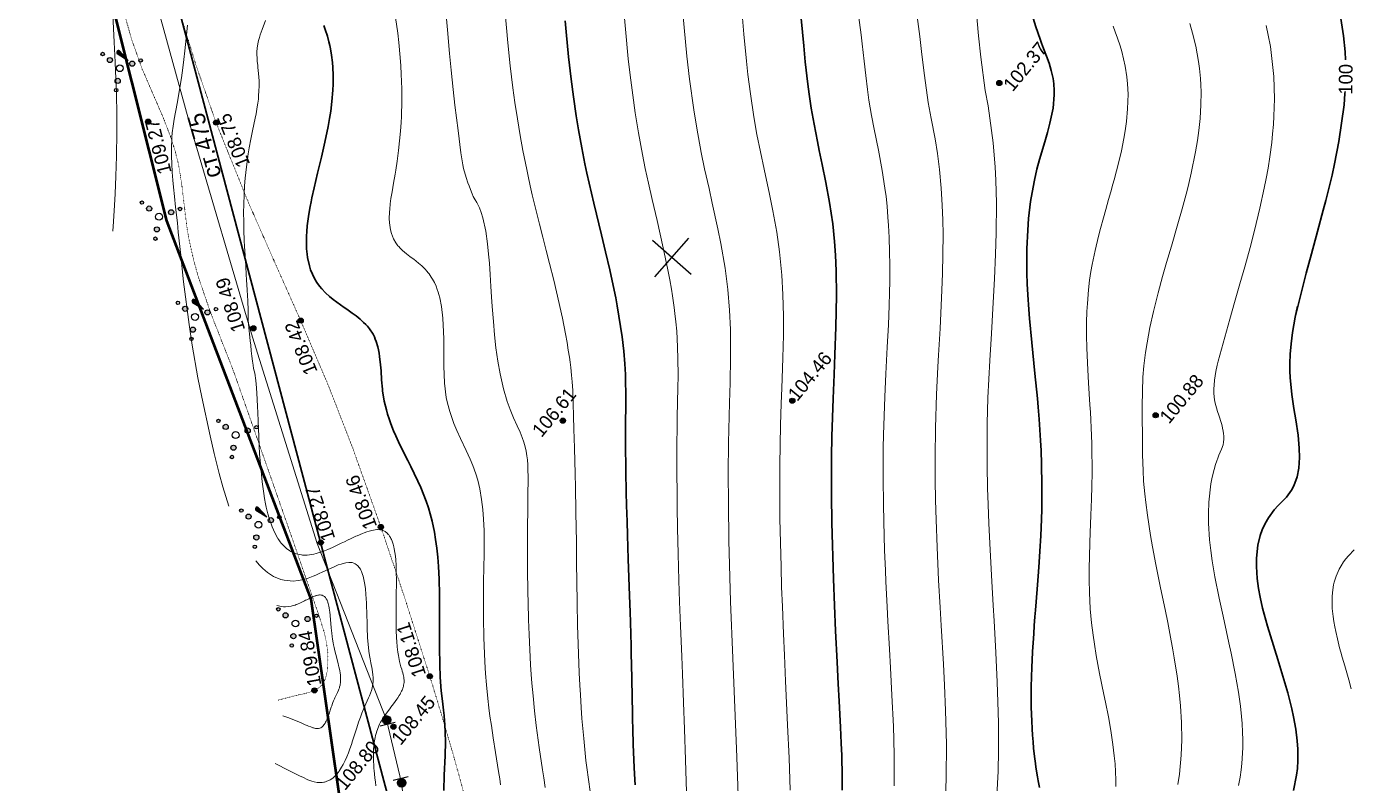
# Model space of a CAD drawing. Header units: millimetres. Extents: x -2893842 to -949497, y -1203244 to 262218.
# Drawn here: x -2540406 to -2463181, y -570471 to -526276 of the extents above; entities that cross this region are included whole.
import ezdxf

# ---------------------------------------------------------------- set-up
doc = ezdxf.new("R2010")
doc.units = ezdxf.units.MM
doc.linetypes.add('g5_366', pattern=[0.85, 0.1, -0.75])
doc.layers.get('0').update_dxf_attribs({"lineweight": 5})
for name, color, linetype in [('!!!_ Размеры', 7, 'Continuous'), ('02_сетка', 253, 'Continuous'), ('10_Границы покрытий и угодий', 253, 'Continuous'), ('13_Растительность', 253, 'Continuous'), ('14_Ограждения', 253, 'Continuous'), ('19_Горизонтали', 253, 'Continuous'), ('31_Водопровод', 253, 'Continuous'), ('61_Отметки высоты поверхности', 253, 'Continuous'), ('65_Границы', 253, 'Continuous')]:
    doc.layers.add(name, color=color, linetype=linetype)
doc.styles.add('LIKE17', font='d431.shx')
doc.styles.add('LIKE32', font='peteri.shx')
doc.styles.add('LIKE36', font='pragmai.shx')
doc.styles.add('Line_GUGK', font='')
doc.styles.get('Line_GUGK').set_extended_font_data('Bm431', italic=True)
doc.linetypes.add('g5_122_v', pattern='A,1,-1,1.5,-0.4,["В",Line_GUGK,S=1,R=0,X=0,Y=-0.5],-1.5,1.5,-1,4,-1,4,-1,3', length=20.9)
doc.linetypes.add('g5_476_2b', pattern='A,2.75,-0.25,[27,GUGK_2005.shx,S=1,R=0,X=0,Y=0],-0.25,2.75', length=6)
doc.linetypes.add('g5_476_3', pattern='A,1.25,[30,GUGK_2005.shx,S=1,R=0,X=0,Y=0],2.5,[30,GUGK_2005.shx,S=1,R=180,X=0,Y=0],1.25', length=5)

# ---------------------------------------------------------------- blocks, each defined once
blk = doc.blocks.new('BL_333')
at = {"color": 0}
for p, q in [((0, -3), (0, 3)), ((-3, 0), (3, 0))]:
    blk.add_line(p, q, dxfattribs=at)
blk = doc.blocks.new('g5_475_5c')
h = blk.add_hatch(color=0)
edge = h.paths.add_edge_path()
edge.add_arc((0, 0), 0.25, 0, 360)
at = {"color": 0}
blk.add_lwpolyline([(0.25, -0.45), (0.25, 0.45)], dxfattribs=at)
blk.add_circle((0, 0), 0.25, dxfattribs=at)
blk = doc.blocks.new('g5_330')
blk.add_hatch(color=0).paths.add_polyline_path([(-0.15, 0, 1), (0.15, 0, 1)])
at = {"color": 0}
blk.add_circle((0, 0), 0.15, dxfattribs=at)
blk = doc.blocks.new('g5_395_2')
h = blk.add_hatch(color=0)
h.paths.add_polyline_path([(-0.8, -0.375, 1), (-0.5, -0.375, 1)])
h.paths.add_polyline_path([(-1.026, -0.65, 1), (-1.226, -0.65, 1)])
h.paths.add_polyline_path([(0.8, -0.375, 1), (0.5, -0.375, 1)])
h.paths.add_polyline_path([(1.026, -0.65, 1), (1.226, -0.65, 1)])
h.paths.add_polyline_path([(0.15, 0.75, 1), (-0.15, 0.75, 1)])
h.paths.add_polyline_path([(0.1, 1.3, 1), (-0.1, 1.3, 1)])
at = {"color": 0}
for centre, radius in [((0, 0.75), 0.15), ((0, 1.3), 0.1), ((0, 0), 0.2), ((-1.126, -0.65), 0.1), ((-0.65, -0.375), 0.15), ((0.65, -0.375), 0.15), ((1.126, -0.65), 0.1)]:
    blk.add_circle(centre, radius, dxfattribs=at)
blk = doc.blocks.new('g5_396_2')
h = blk.add_hatch(color=0)
h.paths.add_polyline_path([(-0.1, 1.3, 1), (0.1, 1.3, 1)])
h.paths.add_polyline_path([(0.15, 0.75, 1), (-0.15, 0.75, 1)])
h.paths.add_polyline_path([(0.516, -0.387, 1), (0.816, -0.387, 1)])
h.paths.add_polyline_path([(1.226, -0.65, 1), (1.026, -0.65, 1)])
h.paths.add_polyline_path([(-0.8, -0.375, 1), (-0.5, -0.375, 1)])
h.paths.add_polyline_path([(-1.026, -0.65, 1), (-1.226, -0.65, 1)])
h = blk.add_hatch(color=0)
edge = h.paths.add_edge_path()
edge.add_line((0.566, 0.657), (0.666, -0.087))
edge.add_line((0.666, -0.087), (0.766, 0.657))
edge.add_arc((0.666, 0.657), 0.1, 0, 180)
at = {"color": 0}
blk.add_lwpolyline([(0.566, 0.657), (0.666, -0.087), (0.766, 0.657, 1)], format="xyb", close=True, dxfattribs=at)
for centre, radius in [((0, 0.75), 0.15), ((0, 1.3), 0.1), ((0, 0), 0.2), ((-1.126, -0.65), 0.1), ((-0.65, -0.375), 0.15), ((0.666, -0.387), 0.15), ((1.126, -0.65), 0.1)]:
    blk.add_circle(centre, radius, dxfattribs=at)
blk = doc.blocks.new('Топо_07.04.17')
at = {"layer": '02_сетка', "color": 3, "linetype": 'Continuous'}
for p, q in [((-618137, -360499), (-620153, -358277)), ((-620255, -360396), (-618034, -358380))]:
    blk.add_line(p, q, dxfattribs=at)
at = {"layer": '10_Границы покрытий и угодий', "color": 7, "linetype": 'g5_366', "lineweight": 20}
for points in [[(-634680, -389461), (-635059, -387022), (-635527, -384320), (-635941, -382091), (-636915, -377207), (-637797, -373111), (-638902, -368382), (-639888, -364637), (-641090, -360611), (-642155, -357239), (-643330, -353466), (-644695, -348569), (-645477, -345115), (-646212, -341204)], [(-644891, -382477), (-643727, -382314), (-643352, -382277), (-643120, -382245), (-642915, -382205), (-642723, -382151), (-642572, -382092), (-642432, -382017), (-642317, -381935), (-642225, -381848), (-642125, -381725), (-642036, -381579), (-641984, -381473), (-641943, -381376), (-641868, -381149), (-641740, -380482), (-641705, -380013), (-641712, -379484), (-641739, -379156), (-641776, -378855), (-641939, -377980), (-643222, -372270), (-645313, -363111), (-646270, -359529), (-646739, -357397), (-646896, -356436), (-647040, -355068), (-647075, -354333), (-647086, -353380), (-647090, -352036), (-647130, -351026), (-647168, -350591), (-647247, -349992), (-647441, -349018), (-647728, -347932), (-648623, -344989), (-649033, -343249), (-649253, -341917)]]:
    blk.add_lwpolyline(points, dxfattribs=at)
at = {"layer": '14_Ограждения', "color": 7, "linetype": 'g5_476_2b', "lineweight": 20}
blk.add_lwpolyline([(-641597, -373652), (-643994, -361261), (-646196, -348712), (-651068, -317642)], dxfattribs=at)
at = {"layer": '14_Ограждения', "color": 7, "linetype": 'g5_476_3', "lineweight": 20}
for points in [[(-638732, -384340), (-641597, -373652)], [(-638232, -395975), (-638275, -388082)]]:
    blk.add_lwpolyline(points, dxfattribs=at)
at = {"layer": '14_Ограждения', "color": 7, "linetype": 'Continuous', "lineweight": 20}
blk.add_lwpolyline([(-638275, -388082), (-638732, -384340)], dxfattribs=at)
at = {"layer": '19_Горизонтали', "color": 42, "linetype": 'Continuous', "lineweight": 20}
for points in [[(-604022, -393827), (-603609, -391341), (-603454, -390162), (-603274, -388525), (-603163, -387311), (-603071, -386160), (-602953, -384427), (-602846, -382591), (-602797, -381696), (-602700, -379924), (-602614, -378437), (-602515, -376913), (-602433, -375799), (-602355, -374850), (-602234, -373545), (-601952, -371100), (-601740, -369610), (-601390, -367454), (-601119, -365900), (-600806, -364115), (-600576, -362759), (-600349, -361323), (-600178, -360124), (-599971, -358375), (-599853, -357030), (-599806, -356274), (-599761, -354848), (-599814, -352682), (-599886, -351771), (-599910, -349802), (-599903, -348559), (-599855, -346802)], [(-609729, -391504), (-609629, -390677), (-609533, -389767), (-609447, -388819), (-609387, -388062), (-609264, -386228), (-609172, -384636), (-609111, -383547), (-609016, -381916), (-608964, -381070), (-608868, -379602), (-608824, -378962), (-608734, -377760), (-608596, -376105), (-608505, -375117), (-608348, -373596), (-608253, -372758), (-608137, -371816), (-608041, -371080), (-607716, -368882), (-607498, -367542), (-607243, -366007), (-607034, -364716), (-606865, -363607), (-606759, -362864), (-606671, -362199), (-606561, -361263), (-606484, -360501), (-606415, -359662), (-606371, -358961), (-606349, -358466), (-606332, -357834), (-606327, -357270), (-606332, -356772), (-606373, -355730), (-606373, -355730), (-606465, -354530), (-606575, -353285), (-606636, -352467), (-606680, -351560), (-606695, -350926), (-606702, -350111), (-606703, -349273), (-606705, -348252), (-606710, -347727), (-606739, -345966)], [(-603340, -346728), (-603318, -348195), (-603308, -349267), (-603305, -350499), (-603265, -352084), (-603190, -353039), (-603096, -354246), (-603058, -355107), (-603048, -356053), (-603071, -357134), (-603123, -358130), (-603190, -359005), (-603269, -359824), (-603406, -361007), (-603554, -362093), (-603699, -363063), (-604062, -365280), (-604324, -366811), (-604436, -367475), (-604700, -369076), (-604984, -370997), (-605198, -372704), (-605341, -374028), (-605453, -375205), (-605552, -376350), (-605671, -377931), (-605798, -379869), (-605890, -381453), (-605947, -382510), (-605947, -382510), (-606072, -384765), (-606149, -385998), (-606255, -387477), (-606430, -389429), (-606659, -391361), (-606860, -392708)], [(-615792, -391060), (-615642, -389177), (-615512, -387284), (-615425, -385972), (-615341, -384723), (-615238, -383196), (-615151, -381950), (-615036, -380364), (-614949, -379239), (-614852, -378056), (-614595, -375237), (-614409, -373466), (-614253, -372121), (-613954, -369836), (-613770, -368578), (-613637, -367699), (-613550, -367131), (-613373, -365943), (-613193, -364634), (-613063, -363535), (-612946, -362268), (-612880, -361141), (-612859, -359774), (-612898, -358608), (-612986, -357341), (-613075, -356358), (-613222, -354878), (-613406, -352811), (-613468, -351773), (-613517, -350418), (-613534, -349270), (-613534, -348488), (-613511, -346919), (-613425, -344320)], [(-616898, -345296), (-616938, -346976), (-616948, -347816), (-616947, -349156), (-616906, -350963), (-616854, -352064), (-616753, -353495), (-616663, -354461), (-616539, -355644), (-616446, -356506), (-616290, -358027), (-616215, -358900), (-616127, -360355), (-616104, -361613), (-616141, -362821), (-616224, -363960), (-616401, -365581), (-616600, -367051), (-616767, -368203), (-617084, -370516), (-617295, -372247), (-617489, -374024), (-617700, -376190), (-618001, -379735), (-618247, -383029), (-618387, -384965), (-618668, -388809), (-618845, -391043)], [(-621812, -390497), (-621655, -388627), (-621514, -386828), (-621396, -385273), (-621274, -383618), (-621199, -382596), (-621068, -380824), (-620960, -379413), (-620862, -378182), (-620732, -376626), (-620598, -375130), (-620481, -373901), (-620402, -373118), (-620272, -371897), (-620171, -371003), (-620059, -370071), (-619984, -369466), (-619891, -368757), (-619757, -367761), (-619663, -367059), (-619560, -366235), (-619462, -365322), (-619402, -364619), (-619351, -363701), (-619337, -363155), (-619336, -362655), (-619340, -362310), (-619361, -361625), (-619380, -361223), (-619413, -360672), (-619458, -360076), (-619580, -358771), (-619761, -357153), (-619907, -355903), (-620017, -354920), (-620104, -354058), (-620178, -353215), (-620265, -351942), (-620320, -350752), (-620349, -349726), (-620366, -348537), (-620366, -347581), (-620342, -345833), (-620302, -344319)], [(-627404, -389970), (-627429, -388980), (-627435, -388561), (-627438, -388004), (-627437, -387570), (-627426, -386718), (-627393, -385540), (-627366, -384890), (-627330, -384158), (-627298, -383585), (-627253, -382875), (-627033, -380100), (-626914, -378822), (-626786, -377519), (-626686, -376528), (-626546, -375151), (-626481, -374514), (-626376, -373454), (-626248, -372111), (-626173, -371275), (-626114, -370580), (-626050, -369801), (-625954, -368712), (-625757, -366447), (-625740, -365958), (-625734, -365562), (-625734, -365111), (-625738, -364799), (-625745, -364509), (-625761, -364082), (-625783, -363638), (-625816, -363122), (-625892, -362185), (-626061, -360621), (-626148, -359923), (-626278, -358941), (-626386, -358164), (-626499, -357355), (-626605, -356583), (-626760, -355403), (-626829, -354840), (-626890, -354303), (-626950, -353731), (-626988, -353340), (-627083, -352198), (-627141, -351327), (-627193, -350325), (-627228, -349372), (-627249, -348509), (-627261, -347216), (-627250, -345859), (-627232, -344981), (-627197, -343918)], [(-629983, -389299), (-630001, -388724), (-630019, -388254), (-630071, -386950), (-630097, -385641), (-630097, -384787), (-630084, -383910), (-630063, -383153), (-630045, -382665), (-630019, -382082), (-630019, -382082), (-629912, -380327), (-629847, -379470), (-629757, -378437), (-629705, -377878), (-629665, -377472), (-629607, -376914), (-629551, -376383), (-629551, -376383), (-629431, -375305), (-629384, -374898), (-629312, -374294), (-629256, -373825), (-629194, -373322), (-629080, -372404), (-629031, -372009), (-628969, -371513), (-628928, -371164), (-628889, -370770), (-628869, -370462), (-628859, -370187), (-628860, -369938), (-628873, -369666), (-628898, -369416), (-628943, -369131), (-629006, -368854), (-629099, -368529), (-629225, -368137), (-629385, -367654), (-629533, -367148), (-629613, -366818), (-629646, -366666), (-629780, -365894), (-629878, -365008), (-629924, -364252), (-629943, -363479), (-629940, -362708), (-629922, -361937), (-629886, -361059), (-629858, -360480), (-629828, -359881), (-629794, -359193), (-629767, -358529), (-629753, -357993), (-629749, -357392), (-629772, -356648), (-629856, -355838), (-629916, -355524), (-629986, -355251), (-630025, -355129), (-630101, -354927), (-630180, -354758), (-630270, -354545), (-630318, -354383), (-630385, -354132), (-630440, -353911), (-630486, -353716), (-630555, -353392), (-630641, -352868), (-630663, -352644), (-630684, -352168), (-630690, -351931), (-630713, -350613), (-630725, -349139), (-630724, -348218), (-630716, -347067), (-630702, -346099), (-630670, -344713), (-630629, -343443)], [(-633591, -343651), (-633566, -344576), (-633564, -345131), (-633582, -346010), (-633604, -346499), (-633632, -346975), (-633703, -347823), (-633781, -348523), (-633908, -349428), (-633964, -349772), (-634055, -350276), (-634167, -350836), (-634290, -351387), (-634438, -351989), (-634576, -352502), (-634646, -352747), (-634796, -353252), (-634945, -353750), (-635052, -354130), (-635127, -354426), (-635196, -354739), (-635228, -354915), (-635278, -355278), (-635294, -355521), (-635284, -355933), (-635255, -356146), (-635170, -356471), (-635059, -356732), (-634955, -356910), (-634919, -356964), (-634837, -357073), (-634723, -357210), (-634614, -357328), (-634514, -357430), (-634332, -357607), (-634217, -357716), (-634129, -357800), (-633874, -358050), (-633874, -358050), (-633703, -358234), (-633593, -358368), (-633529, -358452), (-633446, -358570), (-633376, -358679), (-633335, -358749), (-633227, -358953), (-633175, -359065), (-633128, -359176), (-633086, -359284), (-633014, -359501), (-632961, -359697), (-632924, -359863), (-632898, -359999), (-632867, -360204), (-632823, -360723), (-632821, -361415), (-632874, -362209), (-632913, -362604), (-632989, -363281), (-633035, -363687), (-633091, -364215), (-633129, -364667), (-633158, -365196), (-633150, -366030), (-633121, -366375), (-633046, -366868), (-632880, -367578), (-632748, -368023), (-632589, -368507), (-632342, -369237), (-632173, -369762), (-632062, -370147), (-631945, -370642), (-631875, -371038), (-631813, -371544), (-631774, -372173), (-631769, -372759), (-631788, -373323), (-631836, -374000), (-631922, -374826), (-631984, -375338), (-632093, -376163), (-632194, -376931), (-632354, -378244), (-632444, -379058), (-632553, -380207), (-632590, -380665), (-632654, -381612), (-632688, -382294), (-632711, -382967), (-632724, -383760), (-632722, -384314), (-632714, -384808), (-632696, -385359), (-632665, -386086), (-632665, -386086), (-632622, -386937), (-632575, -388059), (-632563, -388491), (-632557, -388852)], [(-639790, -388100), (-639794, -387858), (-639795, -387639), (-639794, -387393), (-639791, -387208), (-639786, -387051), (-639778, -386874), (-639764, -386652), (-639752, -386507), (-639738, -386374), (-639721, -386228), (-639705, -386110), (-639674, -385926), (-639646, -385777), (-639600, -385580), (-639573, -385477), (-639517, -385290), (-639473, -385163), (-639431, -385054), (-639380, -384933), (-639259, -384691), (-639219, -384621), (-639172, -384544), (-639100, -384435), (-639042, -384352), (-638942, -384222), (-638807, -384061), (-638637, -383877), (-638476, -383708), (-638400, -383629), (-638312, -383539), (-638233, -383456), (-638107, -383322), (-637997, -383199), (-637936, -383127), (-637837, -383004), (-637785, -382934), (-637746, -382878), (-637676, -382770), (-637642, -382712), (-637620, -382672), (-637589, -382610), (-637563, -382552), (-637542, -382501), (-637518, -382436), (-637497, -382366), (-637477, -382282), (-637465, -382209), (-637459, -382156), (-637455, -382059), (-637457, -381976), (-637463, -381900), (-637473, -381816), (-637489, -381710), (-637506, -381615), (-637527, -381503), (-637554, -381348), (-637597, -381026), (-637623, -380679), (-637630, -380492), (-637632, -380172), (-637625, -379860), (-637615, -379642), (-637585, -379192), (-637552, -378826), (-637485, -378212), (-637421, -377690), (-637357, -377195), (-637258, -376391), (-637191, -375741), (-637167, -375425), (-637151, -375108), (-637148, -374896), (-637151, -374679), (-637164, -374464), (-637176, -374343), (-637196, -374196), (-637222, -374062), (-637251, -373950), (-637268, -373896), (-637287, -373841), (-637313, -373773), (-637349, -373695), (-637388, -373626), (-637414, -373586), (-637448, -373539), (-637471, -373510), (-637506, -373471), (-637546, -373433), (-637585, -373400), (-637623, -373373), (-637710, -373322), (-637730, -373312), (-637800, -373285), (-637830, -373275), (-637878, -373262), (-638003, -373242), (-638047, -373238), (-638143, -373236), (-638236, -373239), (-638345, -373249), (-638504, -373272), (-638633, -373297), (-638798, -373336), (-638912, -373366), (-639234, -373462), (-639309, -373486), (-639642, -373598), (-639770, -373642), (-640011, -373727), (-640203, -373794), (-640537, -373909), (-640732, -373973), (-641014, -374059), (-641223, -374117), (-641334, -374146), (-641541, -374191), (-641718, -374223), (-641859, -374242), (-642029, -374255), (-642115, -374257), (-642265, -374254), (-642314, -374250), (-642420, -374238), (-642521, -374221), (-642587, -374207), (-642697, -374177), (-642783, -374148), (-642872, -374112), (-642943, -374079), (-642978, -374061), (-643034, -374030), (-643084, -374000), (-643113, -373981), (-643138, -373964), (-643172, -373941), (-643198, -373921), (-643214, -373909), (-643243, -373886), (-643259, -373873), (-643337, -373804), (-643405, -373737), (-643449, -373691), (-643515, -373613), (-643548, -373572), (-643604, -373496), (-643679, -373384), (-643728, -373304), (-643765, -373238), (-643793, -373185), (-643839, -373093), (-643857, -373055), (-643954, -372824), (-644042, -372571), (-644093, -372396), (-644143, -372201), (-644176, -372054), (-644259, -371595), (-644309, -371203), (-644329, -371008), (-644354, -370689), (-644370, -370400), (-644384, -369976), (-644388, -369714), (-644363, -368854), (-644365, -368462), (-644348, -368089), (-644319, -367577), (-644251, -366595), (-644220, -366181), (-644179, -365643), (-644155, -365320), (-644124, -364876), (-644090, -364229), (-644081, -363788), (-644096, -363363), (-644136, -363072), (-644145, -362881), (-644149, -362650), (-644151, -362354), (-644151, -362031), (-644151, -361709), (-644151, -361449), (-644149, -361040), (-644148, -360893), (-644132, -360234), (-644098, -359902), (-644076, -359673), (-644032, -359122), (-643990, -358488), (-643973, -358170), (-643959, -357903), (-643942, -357568), (-643921, -357140), (-643902, -356747), (-643887, -356463), (-643858, -355937), (-643836, -355603), (-643791, -355001), (-643746, -354511), (-643688, -353967), (-643628, -353502), (-643544, -352930), (-643457, -352429), (-643370, -351977), (-643301, -351655), (-643192, -351187), (-643040, -350599), (-642945, -350260), (-642794, -349763), (-642638, -349289), (-642517, -348934), (-642391, -348563), (-642316, -348330), (-642199, -347933), (-642143, -347720), (-642089, -347493), (-642073, -347418), (-642046, -347283), (-641999, -347022), (-641957, -346718), (-641929, -346437), (-641915, -346216), (-641908, -346005), (-641905, -345816), (-641904, -345641), (-641903, -345530), (-641900, -345283), (-641891, -345075), (-641877, -344898), (-641857, -344739), (-641816, -344514), (-641755, -344278), (-641692, -344090), (-641620, -343913), (-641551, -343762), (-641399, -343464), (-641164, -342977)], [(-596883, -393000), (-596838, -392609), (-596777, -391678), (-596767, -391211), (-596772, -390546), (-596804, -389717), (-596855, -388916), (-596925, -388039), (-596965, -387583), (-597074, -386338), (-597154, -385269), (-597190, -384609), (-597208, -384077), (-597215, -383347), (-597193, -382532), (-597132, -381571), (-597062, -380828), (-596983, -380133), (-596900, -379493), (-596784, -378676), (-596699, -378109), (-596542, -377089), (-596403, -376171), (-596297, -375427), (-596196, -374656), (-596137, -374141), (-596076, -373555), (-596021, -372957), (-595981, -372473), (-595891, -371126), (-595866, -370683), (-595800, -369404), (-595758, -368640), (-595672, -367389), (-595604, -366642), (-595519, -365895), (-595429, -365258), (-595353, -364794), (-595198, -364012), (-595069, -363462), (-594934, -362963), (-594815, -362561), (-594556, -361778), (-594258, -360962), (-594093, -360534), (-593853, -359933), (-593660, -359457), (-593436, -358911), (-593257, -358474), (-593081, -358039), (-592984, -357797), (-592787, -357293), (-592593, -356779), (-592376, -356166), (-592153, -355473), (-592022, -355023), (-591886, -354488), (-591738, -353776), (-591668, -353343), (-591617, -352911), (-591577, -352324), (-591570, -351908), (-591598, -351267), (-591703, -350409), (-591762, -350072), (-591857, -349600), (-591944, -349214), (-592025, -348877)], [(-645717, -342727), (-645950, -343840), (-646031, -344199), (-646151, -344706), (-646264, -345166), (-646414, -345746), (-646659, -346629), (-646800, -347108), (-646981, -347697), (-647101, -348094), (-647212, -348494), (-647303, -348877), (-647353, -349129), (-647459, -349823), (-647505, -350251), (-647536, -350648), (-647563, -351157), (-647578, -351622), (-647585, -352034), (-647590, -352578), (-647593, -353200), (-647599, -354129), (-647604, -354672), (-647617, -356022), (-647622, -356827), (-647624, -357591), (-647589, -360101), (-647543, -361321), (-647427, -363251), (-647335, -364395), (-647105, -366696), (-646980, -367760), (-646821, -368953), (-646696, -369745), (-646474, -370911)], [(-651394, -354182), (-651293, -353635), (-651127, -352692), (-651017, -352038), (-650857, -351017), (-650691, -349867), (-650514, -348476), (-650407, -347516), (-650279, -346173), (-650180, -344926), (-650144, -344406), (-650070, -343226), (-649952, -341240)], [(-587574, -349218), (-587473, -349811), (-587372, -350586), (-587306, -351485), (-587297, -351909), (-587297, -351909), (-587308, -352493), (-587328, -352860), (-587364, -353286), (-587457, -354020), (-587457, -354020), (-587595, -354800), (-587750, -355501), (-587892, -356058), (-588079, -356709), (-588471, -357909), (-588687, -358509), (-588828, -358886), (-589234, -359923), (-589581, -360770), (-590102, -362015), (-590486, -362934), (-590810, -363723), (-591172, -364634), (-591572, -365702), (-591881, -366604), (-592150, -367476), (-592299, -368018), (-592485, -368777), (-592621, -369437), (-592851, -371093), (-592900, -371627), (-593034, -372975), (-593148, -373942), (-593225, -374849), (-593256, -375461), (-593275, -376211), (-593276, -376716), (-593264, -377466), (-593213, -378670), (-593172, -379345), (-593094, -380388), (-592976, -381770), (-592860, -383058), (-592794, -383826), (-592742, -384479), (-592674, -385452), (-592647, -385913), (-592602, -386999), (-592591, -387592), (-592590, -388132), (-592601, -388745), (-592649, -389710), (-592746, -390722), (-592878, -391615), (-593109, -392708), (-593268, -393290)], [(-589758, -393744), (-589607, -393265), (-589500, -392860), (-589417, -392496), (-589264, -391596), (-589210, -391124), (-589172, -390678), (-589144, -390168), (-589133, -389763), (-589130, -389165), (-589151, -388337), (-589216, -387218), (-589317, -386031), (-589377, -385415), (-589515, -384099), (-589562, -383645), (-589650, -382756), (-589753, -381490), (-589803, -380542), (-589819, -379925), (-589818, -379311), (-589772, -378323), (-589718, -377770), (-589621, -377109), (-589377, -376057), (-589264, -375697), (-589098, -375249), (-588984, -374982), (-588885, -374771), (-588811, -374623), (-588725, -374462), (-588534, -374130), (-588413, -373887), (-588361, -373730), (-588328, -373570), (-588309, -373383), (-588306, -373238), (-588313, -373088), (-588330, -372906), (-588348, -372775), (-588370, -372639), (-588470, -372134), (-588514, -371915), (-588598, -371329), (-588608, -371059), (-588599, -370810), (-588577, -370585), (-588545, -370373), (-588483, -370077), (-588343, -369582), (-588222, -369227), (-588141, -369006), (-587606, -367649), (-587192, -366634), (-586810, -365709), (-586371, -364649), (-585980, -363697), (-585546, -362615), (-585177, -361660), (-584714, -360397), (-584334, -359274), (-584162, -358729), (-583987, -358142), (-583807, -357490), (-583604, -356676), (-583493, -356180), (-583385, -355645), (-583297, -355156), (-583154, -354158), (-583154, -354158), (-583042, -352854), (-583042, -352854), (-583044, -351092), (-583093, -350422), (-583154, -349840)], [(-582580, -388881), (-582668, -388341), (-582813, -387499), (-582901, -386978), (-582949, -386678), (-582987, -386432), (-583060, -385897), (-583109, -385454), (-583134, -385167), (-583152, -384870), (-583161, -384569), (-583155, -384092), (-583120, -383655), (-583086, -383412), (-583041, -383170), (-582922, -382732), (-582867, -382575), (-582725, -382248), (-582578, -381982), (-582494, -381851), (-582364, -381672), (-582194, -381472), (-582034, -381307), (-581859, -381149), (-581493, -380847)], [(-645483, -386125), (-644734, -386621), (-644109, -387029), (-643974, -387114), (-643691, -387288), (-643588, -387346), (-643476, -387404), (-643351, -387455), (-643166, -387508), (-643097, -387522), (-643000, -387535), (-642891, -387541), (-642788, -387538), (-642750, -387534), (-642680, -387524), (-642602, -387507), (-642602, -387507), (-642489, -387473), (-642394, -387435), (-642305, -387390), (-642214, -387336), (-642171, -387307), (-642051, -387216), (-641962, -387137), (-641894, -387071), (-641827, -386999), (-641788, -386955), (-641653, -386789), (-641540, -386631), (-641404, -386420), (-641283, -386212), (-641165, -385994), (-641051, -385768), (-640937, -385532), (-640843, -385330), (-640693, -384998), (-640518, -384606), (-640371, -384284), (-640234, -383999), (-640128, -383791), (-640002, -383564), (-639733, -383110), (-639633, -382940), (-639568, -382827), (-639491, -382684), (-639415, -382524), (-639364, -382402), (-639318, -382269), (-639266, -382048), (-639255, -381970), (-639239, -381797), (-639234, -381629), (-639245, -381297), (-639272, -380931), (-639291, -380681), (-639302, -380485), (-639311, -380224), (-639308, -379821), (-639292, -379448), (-639252, -378858), (-639220, -378474), (-639197, -378204), (-639174, -377942), (-639152, -377662), (-639133, -377406), (-639119, -377186), (-639106, -376906), (-639099, -376602), (-639104, -376334), (-639123, -376044), (-639150, -375840), (-639166, -375751), (-639199, -375615), (-639216, -375556), (-639240, -375486), (-639262, -375431), (-639314, -375324), (-639395, -375202), (-639469, -375122), (-639529, -375073), (-639602, -375028), (-639692, -374989), (-639786, -374964), (-639888, -374951), (-640059, -374952), (-640227, -374972), (-640349, -374995), (-640515, -375034), (-640683, -375080), (-640811, -375119), (-641282, -375274), (-641495, -375345), (-641685, -375407), (-641895, -375473), (-642038, -375515), (-642356, -375597), (-642356, -375597), (-642616, -375646), (-642946, -375677), (-643246, -375669), (-643246, -375669), (-643760, -375563), (-643941, -375493), (-643941, -375493), (-644346, -375266), (-644676, -374995), (-644910, -374747), (-645084, -374528), (-645278, -374241)], [(-644722, -383412), (-644386, -383574), (-644165, -383690), (-643934, -383818), (-643703, -383951), (-643595, -384015), (-643485, -384079), (-643384, -384137), (-643302, -384184), (-643184, -384248), (-643069, -384303), (-643028, -384321), (-642972, -384342), (-642918, -384360), (-642877, -384371), (-642838, -384379), (-642810, -384384), (-642736, -384387), (-642736, -384387), (-642670, -384380), (-642601, -384359), (-642601, -384359), (-642541, -384329), (-642504, -384304), (-642453, -384262), (-642408, -384218), (-642378, -384185), (-642328, -384123), (-642287, -384066), (-642248, -384008), (-642202, -383932), (-642076, -383699), (-642000, -383544), (-641934, -383403), (-641907, -383344), (-641860, -383243), (-641822, -383161), (-641762, -383036), (-641731, -382973), (-641684, -382881), (-641624, -382773), (-641595, -382723), (-641548, -382646), (-641520, -382601), (-641458, -382505), (-641409, -382429), (-641326, -382293), (-641299, -382243), (-641261, -382163), (-641240, -382115), (-641206, -382023), (-641186, -381957), (-641169, -381891), (-641156, -381829), (-641141, -381740), (-641132, -381665), (-641127, -381613), (-641122, -381524), (-641120, -381490), (-641120, -381434), (-641122, -381305), (-641128, -381190), (-641136, -381087), (-641150, -380945), (-641161, -380858), (-641175, -380746), (-641206, -380532), (-641232, -380354), (-641252, -380212), (-641281, -379999), (-641305, -379793), (-641321, -379631), (-641330, -379513), (-641342, -379294), (-641346, -379142), (-641346, -378950), (-641344, -378794), (-641340, -378638), (-641332, -378379), (-641324, -378155), (-641319, -377919), (-641318, -377698), (-641320, -377607), (-641326, -377456), (-641334, -377357), (-641342, -377281), (-641355, -377194), (-641364, -377145), (-641371, -377111), (-641384, -377061), (-641400, -377005), (-641410, -376977), (-641423, -376942), (-641438, -376910), (-641452, -376880), (-641474, -376843), (-641502, -376802), (-641531, -376768), (-641558, -376742), (-641588, -376718), (-641642, -376687), (-641675, -376673), (-641709, -376663), (-641759, -376653), (-641809, -376648), (-641866, -376649), (-641898, -376651), (-641953, -376658), (-641978, -376662), (-642016, -376669), (-642057, -376678), (-642133, -376697), (-642185, -376712), (-642207, -376718), (-642249, -376731), (-642313, -376751), (-642384, -376776), (-642455, -376801), (-642573, -376843), (-642641, -376868), (-642721, -376897), (-642790, -376922), (-642918, -376966), (-643003, -376993), (-643089, -377019), (-643130, -377031), (-643220, -377055), (-643290, -377070), (-643393, -377090), (-643456, -377099), (-643527, -377107), (-643696, -377114), (-643857, -377107), (-643970, -377092), (-644105, -377064), (-644254, -377018), (-644352, -376980)]]:
    blk.add_lwpolyline(points, dxfattribs=at)
at = {"layer": '19_Горизонтали', "color": 42, "linetype": 'Continuous', "lineweight": 30}
for points in [[(-578783, -352355), (-578752, -351886), (-578737, -350958), (-578780, -349930)], [(-610067, -346381), (-610109, -347992), (-610120, -348914), (-610116, -350235), (-610105, -350815), (-610076, -351640), (-610023, -352593), (-609943, -353612), (-609894, -354158), (-609816, -354987), (-609719, -356064), (-609719, -356064), (-609638, -357240), (-609600, -358507), (-609612, -359525), (-609647, -360328), (-609710, -361250), (-609850, -362682), (-610087, -364513), (-610325, -366094), (-610508, -367250), (-610727, -368629), (-611049, -370826), (-611204, -372011), (-611331, -373072), (-611459, -374224), (-611620, -375828), (-611897, -379102), (-612011, -380655), (-612110, -382123), (-612227, -383958), (-612304, -385225), (-612365, -386231), (-612435, -387377), (-612459, -387747), (-612522, -388671), (-612577, -389405), (-612605, -389745), (-612652, -390268), (-612698, -390744), (-612771, -391418)], [(-601318, -392560), (-601349, -392149), (-601363, -391920), (-601388, -391355), (-601393, -391142), (-601399, -390725), (-601397, -390234), (-601388, -389852), (-601375, -389470), (-601357, -389110), (-601327, -388631), (-601299, -388274), (-601258, -387815), (-601197, -387238), (-601122, -386624), (-601054, -386117), (-600963, -385508), (-600907, -385147), (-600819, -384617), (-600732, -384116), (-600640, -383605), (-600549, -383115), (-600456, -382626), (-600382, -382240), (-600146, -381025), (-599957, -380042), (-599852, -379484), (-599736, -378847), (-599583, -377961), (-599434, -377005), (-599356, -376452), (-599259, -375692), (-599184, -375037), (-599067, -373806), (-599006, -373008), (-598970, -372432), (-598910, -371185), (-598888, -370490), (-598875, -369976), (-598854, -368505), (-598833, -366695), (-598803, -365292), (-598785, -364750), (-598746, -363907), (-598706, -363263), (-598657, -362644), (-598572, -361796), (-598501, -361221), (-598331, -360140), (-598203, -359480), (-597972, -358501), (-597833, -357996), (-597615, -357300), (-597390, -356665), (-597181, -356136), (-596758, -355136), (-596536, -354604), (-596336, -354090), (-596160, -353576), (-596058, -353230), (-595899, -352465), (-595869, -352212), (-595849, -351839), (-595857, -351512), (-595911, -351040), (-595996, -350604), (-596098, -350176), (-596220, -349705), (-596297, -349397), (-596357, -349148), (-596520, -348398), (-596616, -347880)], [(-624742, -389748), (-624729, -389445), (-624691, -388726), (-624597, -387386), (-624521, -386476), (-624471, -385927), (-624436, -385555), (-624346, -384615), (-624246, -383593), (-624162, -382711), (-624110, -382146), (-624063, -381623), (-624007, -380966), (-623949, -380270), (-623901, -379684), (-623862, -379197), (-623824, -378713), (-623660, -376613), (-623549, -375214), (-623483, -374408), (-623404, -373475), (-623336, -372697), (-623224, -371503), (-623054, -369842), (-622961, -369017), (-622894, -368453), (-622829, -367930), (-622763, -367386), (-622703, -366857), (-622656, -366400), (-622610, -365867), (-622572, -365242), (-622549, -364506), (-622548, -363663), (-622628, -361835), (-622664, -361364), (-622730, -360623), (-622826, -359695), (-622951, -358630), (-623078, -357619), (-623319, -355720), (-623519, -353949), (-623573, -353381), (-623651, -352433), (-623720, -351375), (-623762, -350553), (-623801, -349417), (-623821, -348382), (-623824, -347066), (-623801, -345598), (-623783, -344956)], [(-637810, -343638), (-637777, -343765), (-637749, -343881), (-637721, -344006), (-637689, -344164), (-637665, -344293), (-637615, -344619), (-637590, -344843), (-637571, -345051), (-637551, -345426), (-637549, -345841), (-637559, -346133), (-637592, -346590), (-637655, -347117), (-637710, -347463), (-637839, -348112), (-637971, -348658), (-638083, -349074), (-638216, -349524), (-638509, -350428), (-638807, -351277), (-639136, -352177), (-639430, -352991), (-639627, -353563), (-639704, -353799), (-639785, -354055), (-639913, -354490), (-640018, -354886), (-640082, -355156), (-640149, -355481), (-640197, -355759), (-640253, -356205), (-640272, -356480), (-640279, -356796), (-640274, -356997), (-640223, -357489), (-640177, -357729), (-640107, -357991), (-640012, -358261), (-639906, -358499), (-639774, -358741), (-639662, -358915), (-639473, -359165), (-639255, -359410), (-639068, -359597), (-638867, -359785), (-638479, -360130), (-638347, -360247), (-638052, -360511), (-637850, -360701), (-637628, -360927), (-637449, -361129), (-637338, -361268), (-637257, -361380), (-637149, -361546), (-636984, -361875), (-636923, -362039), (-636882, -362174), (-636847, -362312), (-636790, -362631), (-636768, -362828), (-636754, -363020), (-636747, -363205), (-636749, -363705), (-636762, -364055), (-636786, -364577), (-636801, -365120), (-636801, -365252), (-636791, -365569), (-636773, -365833), (-636709, -366353), (-636664, -366614), (-636608, -366889), (-636538, -367190), (-636425, -367609), (-636331, -367920), (-636215, -368278), (-636150, -368470), (-635800, -369438), (-635663, -369807), (-635510, -370229), (-635349, -370691), (-635223, -371081), (-634995, -371915), (-634911, -372311), (-634849, -372670), (-634787, -373118), (-634787, -373118), (-634728, -373761), (-634705, -374197), (-634694, -374698), (-634699, -375236), (-634718, -375776), (-634764, -376521), (-634842, -377405), (-634945, -378353), (-635029, -379073), (-635081, -379504), (-635196, -380507), (-635196, -380507), (-635291, -381481), (-635291, -381481), (-635343, -382208), (-635343, -382208), (-635369, -383006), (-635372, -383617), (-635372, -384150), (-635374, -384466), (-635381, -384796), (-635386, -384960), (-635463, -385979), (-635575, -386816), (-635752, -387924), (-635883, -388804)], [(-586607, -394389), (-586323, -393531), (-586228, -393142), (-586146, -392693), (-586075, -392035), (-586053, -391542), (-586062, -390847), (-586109, -390129), (-586158, -389659), (-586292, -388694), (-586654, -386701), (-586926, -385283), (-587032, -384688), (-587192, -383621), (-587264, -382966), (-587300, -382447), (-587314, -381864), (-587283, -381170), (-587223, -380677), (-587056, -379939), (-586854, -379390), (-586695, -379065), (-586492, -378731), (-586265, -378422), (-585874, -378001), (-585607, -377766), (-585266, -377490), (-585086, -377334), (-584742, -376961), (-584608, -376771), (-584495, -376582), (-584328, -376224), (-584173, -375737), (-584059, -375114), (-584013, -374589), (-584001, -373821), (-584031, -372916), (-584064, -372245), (-584093, -371424), (-584095, -371007), (-584076, -370435), (-584045, -370039), (-583997, -369605), (-583916, -369068), (-583799, -368474), (-583640, -367817), (-583384, -366946), (-583180, -366336), (-583384, -366946), (-582473, -364474), (-582032, -363378), (-581530, -362134), (-581057, -360941), (-580844, -360390), (-580315, -358955), (-580094, -358314), (-579693, -357051), (-579159, -354964), (-579031, -354313), (-579012, -354187)]]:
    blk.add_lwpolyline(points, dxfattribs=at)
at = {"layer": '31_Водопровод', "color": 4, "linetype": 'g5_122_v', "lineweight": 30}
blk.add_lwpolyline([(-583089, -495462), (-596585, -480441), (-611321, -461284), (-614321, -457688), (-615539, -457037), (-618959, -458696), (-620250, -458304), (-626774, -447943), (-632051, -435797), (-639251, -388150), (-644508, -352537), (-647177, -334439), (-652475, -316363), (-657265, -306315), (-681471, -222945), (-685928, -215489)], dxfattribs=at)
at = {"layer": '65_Границы', "color": 1, "linetype": 'Continuous', "lineweight": 50}
blk.add_polyline3d([(-589422, -491540, -67200), (-612619, -462131, -67200), (-624589, -446444, -67200), (-633066, -430388, -67200), (-641609, -408893, -67200), (-641723, -396649, -67200), (-642312, -376829, -67200), (-648199, -353938, -67200), (-652094, -324788, -67200), (-654274, -313356, -67200), (-666228, -287634, -67200), (-666228, -287634, 0), (-678823, -259347, 0), (-689809, -226507, 0), (-575367, -204630, 0), (-573464, -168037, 0), (-544539, -166847, 0)], dxfattribs=at)
at = {"layer": '02_сетка', "color": 92, "xscale": 500.0000000002746, "yscale": 500.0000000002746, "zscale": 500.0000000002746, "rotation": 42.22816425403256}
blk.add_blockref('BL_333', (-619145, -359388), dxfattribs=at)
at = {"layer": '13_Растительность', "color": 7, "linetype": 'Continuous', "lineweight": 20, "xscale": 999.9999999999995, "yscale": 999.9999999999995, "zscale": 999.9999999999995, "rotation": 43.98139083737546}
for name, p in [('g5_396_2', (-649918, -344782, 42300)), ('g5_395_2', (-648618, -353655, -67200)), ('g5_396_2', (-647190, -359706, 41800)), ('g5_395_2', (-645617, -366822, -67200)), ('g5_396_2', (-644880, -372177, -67200)), ('g5_395_2', (-643384, -378146, -67200))]:
    blk.add_blockref(name, p, dxfattribs=at)
at = {"layer": '14_Ограждения', "color": 7, "linetype": 'Continuous', "lineweight": 20}
for p, xscale, yscale, zscale, rotation in [((-638732, -384340, -67200), 1000.000000000001, 1000.000000000001, 1000.000000000001, 276.9595153491459), ((-638275, -388082, -67200), 999.9999999999997, 999.9999999999997, 999.9999999999997, 96.95951535485311)]:
    blk.add_blockref('g5_475_5c', p, dxfattribs=dict(at, xscale=xscale, yscale=yscale, zscale=zscale, rotation=rotation))
at = {"layer": '61_Отметки высоты поверхности', "color": 7, "linetype": 'Continuous', "lineweight": 20, "xscale": 999.9999999999995, "yscale": 999.9999999999995, "zscale": 999.9999999999995, "rotation": 43.98139083737546}
for p in [(-648624, -348069, -67200), (-644695, -348569, -67200), (-599008, -351424, -67200), (-643885, -360750, -67200), (-641090, -360611, -67200), (-626541, -368139, 39300), (-613105, -368493, -67200), (-592128, -371725, -67200), (-637797, -373111, -67200), (-641384, -373615, -67200), (-642723, -382151, -67200), (-635941, -382091, -67200), (-638386, -384779, -67200)]:
    blk.add_blockref('g5_330', p, dxfattribs=at)
at = {"layer": '19_Горизонтали', "color": 42, "linetype": 'Continuous', "lineweight": 15, "style": 'LIKE36'}
blk.add_text('100', height=800, rotation=82.95068, dxfattribs=at).set_placement((-578610, -354423, -33200))
at = {"layer": '31_Водопровод', "color": 7, "linetype": 'Continuous', "lineweight": 15, "style": 'LIKE32'}
blk.add_text('ст.475', height=1000, rotation=99.51713, dxfattribs=at).set_placement((-644719, -351665, 634400))
at = {"layer": '61_Отметки высоты поверхности', "color": 7, "linetype": 'Continuous', "lineweight": 15, "style": 'LIKE17'}
for s, rotation, p in [('109.27', 97.68996, (-647592, -351159, 19420)), ('108.75', 105.48315, (-642979, -351197, 19420)), ('102.37', 43.98139, (-598297, -352063, 19420)), ('108.49', 101.36821, (-644356, -360764, 19420)), ('108.42', 105.56514, (-640430, -363672, 19420)), ('104.46', 43.98139, (-612829, -368606, 19420)), ('106.61', 43.98139, (-627896, -369015, 125920)), ('100.88', 43.98139, (-591417, -372365, 19420)), ('108.27', 101.36821, (-640510, -373468, 19420)), ('108.46', 103.81252, (-638000, -373043, 19420)), ('109.84', 93.70461, (-642282, -381876, 19420)), ('108.11', 101.36821, (-636138, -381965, 19420)), ('108.45', 43.98139, (-638093, -385953, 19420)), ('108.80', 43.98139, (-641616, -388202, 19420))]:
    blk.add_text(s, height=800, rotation=rotation, dxfattribs=at).set_placement(p)

msp = doc.modelspace()

# ---------------------------------------------------------------- linework, layer by layer
at = {"layer": '65_Границы', "color": 1, "linetype": 'Continuous', "lineweight": 50}
msp.add_polyline3d([(-2458304.51419, -667717.55085, -67199.99998), (-2484668.48047, -641111.02755, -67199.99998), (-2498330.33922, -626873.33056, -67199.99998), (-2508562.9244, -611874.9873, -67199.99998), (-2519474.12472, -591479.0537, -67199.99998), (-2520968.07717, -579326.00445, -67199.99998), (-2523786.35803, -559698.93658, -67199.99998), (-2532216.09867, -537617.0736, -67199.99998), (-2539371.46715, -509091.70416, -67199.99998), (-2542826.11792, -497978.2039, -67199.99998), (-2557603.34832, -473767.5211, -67199.99998), (-2557603.34832, -473767.5211, 0), (-2573305.93634, -447080.91155, 0), (-2587923.49789, -415687.84712, 0), (-2476676.22235, -381052.48681, 0), (-2478910.24838, -344478.21132, 0), (-2450303.50531, -340035.60497, 0)], dxfattribs=at)

# ---------------------------------------------------------------- block references
at = {"layer": '!!!_ Размеры', "color": 1, "lineweight": 0, "rotation": 6.471407436947433}
msp.add_blockref('Топо_07.04.17', (-1928038.79367, -112877.83782), dxfattribs=at)

doc.saveas('drawing.dxf')
